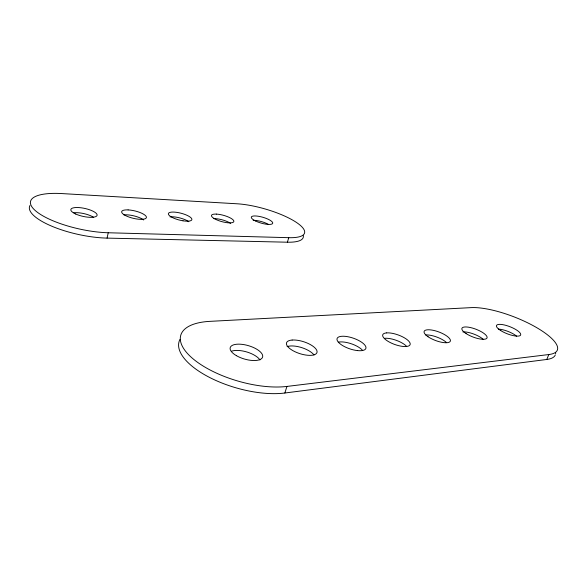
<?xml version="1.0" encoding="UTF-8"?>
<svg xmlns="http://www.w3.org/2000/svg" width="587" height="587" viewBox="0 0 587 587"><rect width="100%" height="100%" fill="white"/><g stroke="black" fill="none" stroke-linecap="round" stroke-linejoin="round"><path stroke-width="0.88" d="M29.922 205.516A53.747 16.583 12.3 0 0 51.781 226.193A53.747 16.583 12.3 0 0 107.039 238.109L108.25 232.76L288.76 237.684A44.546 12.188 16.1 0 0 296.031 222.165A44.546 12.188 16.1 0 0 237.06 203.784L61.635 193.563A53.85 16.333 12.4 0 0 35.822 211.041A53.85 16.333 12.4 0 0 108.25 232.76M107.039 238.109L287.41 242.204L288.76 237.684M179.938 339.469A67.476 28.455 16.2 0 0 209.83 377.573A67.476 28.455 16.2 0 0 284.849 393.011L286.926 386.429L548.823 354.541A52.001 15.203 21.3 0 0 538.418 328.661A52.001 15.203 21.3 0 0 471.244 307.625L209.926 321.353A67.652 28.051 16.2 0 0 192.859 358.664A67.652 28.051 16.2 0 0 286.926 386.429M284.849 393.011L546.761 359.464L548.823 354.541M384.434 338.339L384.786 338.288A14.521 5.144 19.8 0 1 402.396 343.16L404.047 344.202A14.521 5.144 19.8 0 1 406.622 346.345M213.793 218.635L215.15 218.643A11.571 3.317 15.3 0 1 229.48 222.686L230.581 223.376M188.838 221.732L187.737 221.02A12.1 3.573 14.5 0 0 179.783 217.916L177.964 217.491A12.1 3.573 14.5 0 0 170.017 216.897M287.08 346.66A15.937 6.347 17.7 0 1 288.54 346.242L290.272 345.992A15.937 6.347 17.7 0 1 314.001 354.937M338.332 342.177A15.174 5.709 18.9 0 1 345.736 342.324L347.93 342.786A15.174 5.709 18.9 0 1 358.444 347.056L360.102 348.157A15.174 5.709 18.9 0 1 362.627 350.424M231.542 351.209A16.832 7.081 16.2 0 1 247.112 352.061A16.832 7.081 16.2 0 1 259.953 359.948M425.612 334.957A13.941 4.652 20.5 0 1 446.612 342.639M498.363 329.109A12.958 3.852 21.4 0 1 516.582 336.146M462.901 331.919A13.42 4.226 21 0 1 483.123 339.249M555.243 355.091A51.898 15.438 21.4 0 1 546.761 359.464M555.632 352.618A51.898 15.438 21.4 0 1 555.588 353.91M253.144 220.33A11.109 3.089 16.1 0 1 268.156 224.234M303.288 235.592A44.473 12.386 16.1 0 1 287.41 242.204M123.901 214.915A12.709 3.845 13.5 0 1 125.339 214.813L126.953 214.827A12.709 3.845 13.5 0 1 143.646 219.956M73.808 212.758A13.413 4.131 12.4 0 1 93.516 217.256M386.672 332.888L385.277 333.078A14.55 5.07 19.8 0 0 385.997 339.954A14.55 5.07 19.8 0 0 402.902 346.433L404.751 346.55A14.55 5.07 19.8 0 0 405.977 338.809L404.318 337.774A14.55 5.07 19.8 0 0 386.672 332.888M292.128 340.042L290.396 340.277A15.974 6.252 17.7 0 0 289.897 348.663A15.974 6.252 17.7 0 0 309.665 355.37L311.646 355.296A15.974 6.252 17.7 0 0 313.568 346.682A15.974 6.252 17.7 0 0 292.128 340.042M216.368 214.101L215.003 214.086A11.593 3.265 15.4 0 0 212.934 217.718A11.593 3.265 15.4 0 0 225.9 222.532L227.558 222.752A11.593 3.265 15.4 0 0 231.821 218.841L230.713 218.159A11.593 3.265 15.4 0 0 216.368 214.101M128.098 209.904L126.484 209.882A12.731 3.786 13.5 0 0 123.204 214.13A12.731 3.786 13.5 0 0 138.415 219.2L140.198 219.325A12.731 3.786 13.5 0 0 144.879 215.084A12.731 3.786 13.5 0 0 128.098 209.904M357.637 350.615L355.473 350.314A15.211 5.621 18.9 0 1 340.702 344.305L339.308 343.153A15.211 5.621 18.9 0 1 347.621 336.681L349.823 337.151A15.211 5.621 18.9 0 1 360.359 341.414L362.025 342.507A15.211 5.621 18.9 0 1 357.637 350.615M183.019 220.815L181.178 220.477A12.122 3.515 14.5 0 1 170.076 216.141L169.232 215.436A12.122 3.515 14.5 0 1 179.152 212.787L180.972 213.213A12.122 3.515 14.5 0 1 188.948 216.31L190.049 217.014A12.122 3.515 14.5 0 1 183.019 220.815M236.385 355.656A16.869 6.978 16.2 0 0 262.572 357.182A16.869 6.978 16.2 0 0 240.281 344.202A16.869 6.978 16.2 0 0 236.385 355.656M428.077 336.755A13.971 4.586 20.4 0 0 450.038 341.627A13.971 4.586 20.4 0 0 433.61 330.4A13.971 4.586 20.4 0 0 428.077 336.755M466.063 333.555A13.45 4.16 20.9 0 0 486.865 338.244A13.45 4.16 20.9 0 0 470.495 327.568A13.45 4.16 20.9 0 0 466.063 333.555M500.821 330.635A12.98 3.793 21.3 0 0 520.574 335.14A12.98 3.793 21.3 0 0 504.321 324.963A12.98 3.793 21.3 0 0 500.821 330.635M75.694 214.013A13.442 4.072 12.4 0 0 96.958 215.671A13.442 4.072 12.4 0 0 79.238 207.6A13.442 4.072 12.4 0 0 75.694 214.013M255.521 220.976A11.124 3.038 16.1 0 0 272.654 223.42A11.124 3.038 16.1 0 0 257.884 216.185A11.124 3.038 16.1 0 0 255.521 220.976"/></g></svg>
